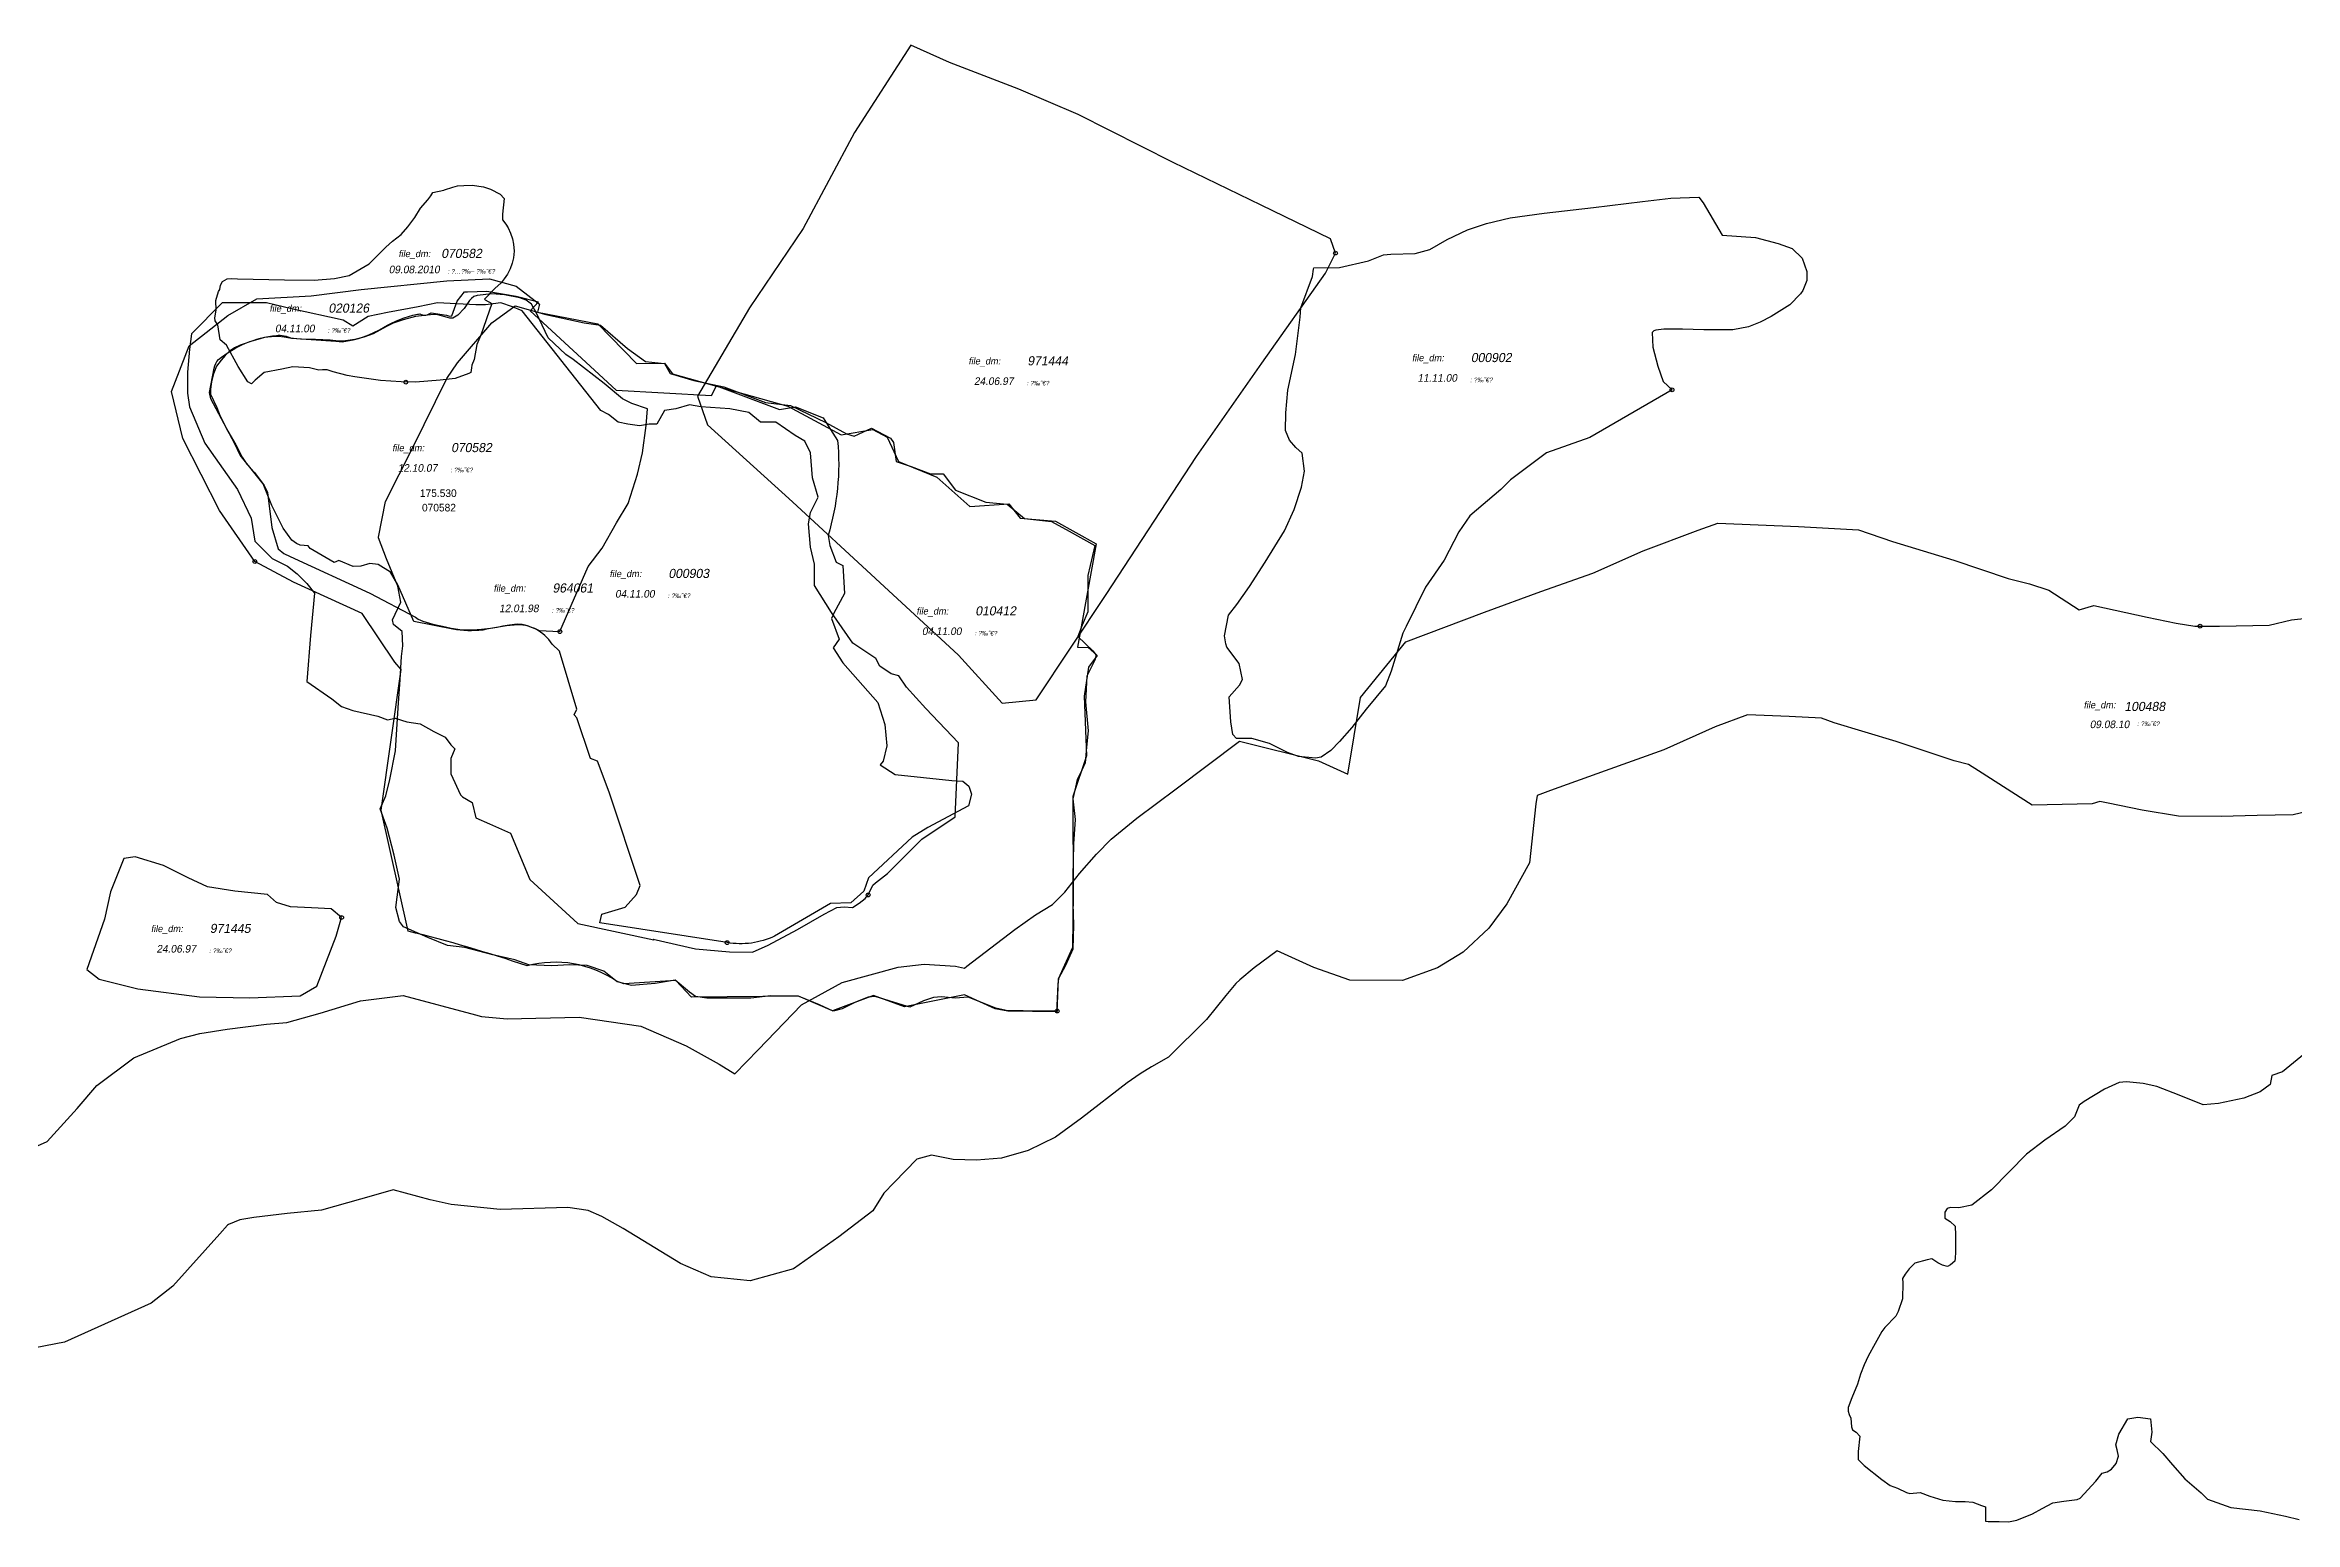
# Model space of a CAD drawing. Header units: metres. Extents: x 116000 to 284092, y 365136 to 804542.
# Drawn here: x 205613 to 208571, y 632498 to 634440 of the extents above; entities that cross this region are included whole.
import ezdxf
from ezdxf.enums import TextEntityAlignment as Align

# ---------------------------------------------------------------- set-up
doc = ezdxf.new("R2010")
doc.units = ezdxf.units.M
doc.header["$LTSCALE"] = 0.075
doc.linetypes.add('LTP001', pattern=[500, 500, 0])
for name, color, linetype in [('000869', 21, 'Continuous'), ('000902', 21, 'Continuous'), ('000903', 21, 'Continuous'), ('010412', 21, 'Continuous'), ('020126', 21, 'Continuous'), ('070582', 46, 'Continuous'), ('10', 7, 'Continuous'), ('100023', 62, 'Continuous'), ('100488', 62, 'LTP001'), ('4', 7, 'Continuous'), ('7', 7, 'Continuous'), ('964061', 3, 'Continuous'), ('971444', 5, 'Continuous'), ('971445', 5, 'Continuous')]:
    doc.layers.add(name, color=color, linetype=linetype)
doc.styles.add('HEBTXT', font='HEBTXT.shx')

# ---------------------------------------------------------------- blocks, each defined once
blk = doc.blocks.new('DM_AREA')
at = {"layer": '10'}
blk.add_circle((2.91038304567337e-11, 0), 2.5, dxfattribs=at)
at = {"layer": '4', "style": 'HEBTXT', "oblique": 10}
blk.add_attdef('DATE', text='', height=10, dxfattribs=at).set_placement((9.886136548244394, 86.75039699487388), align=Align.RIGHT)
at = {"layer": '4', "style": 'HEBTXT', "oblique": 10, "flags": 8}
blk.add_attdef('DATAtxt', text='', height=5.999999999999999, dxfattribs=at).set_placement((41.77310954689165, 89.22611416049767), align=Align.MIDDLE)
at = {"layer": '7', "style": 'HEBTXT', "oblique": 10, "flags": 8}
blk.add_attdef('file_txt', text='', height=8.999999999999998, dxfattribs=at).set_placement((-28.40857158391736, 117.1230168724433), align=Align.MIDDLE)
at = {"layer": '7', "style": 'HEBTXT', "oblique": 10}
blk.add_attdef('FILE_DM', (28.05914105914417, 112.5566171252867), '', height=12, dxfattribs=at)
blk = doc.blocks.new('ACMAP_ANN_TEMPLATE_A')
at = {"color": 0}
blk.add_attdef('Area', text='', height=10, dxfattribs=at).set_placement((0, 0), align=Align.MIDDLE)
blk.add_attdef('Layer', text='', height=10, dxfattribs=at).set_placement((0, -17), align=Align.CENTER)

msp = doc.modelspace()

# ---------------------------------------------------------------- linework, layer by layer
at = {"layer": '000869', "color": 21, "linetype": 'Continuous', "flags": 128}
msp.add_lwpolyline([(208583.7163843788, 633113.4048754671), (208554.6200106932, 633089.981777486), (208540.880060724, 633085.1356180374), (208538.4553586457, 633073.0202271565), (208525.5236370076, 633063.3279082594), (208503.7013610146, 633055.2509775652), (208470.5638200459, 633047.9817409725), (208450.3580007153, 633046.3663579298), (208418.8369334937, 633059.2894429122), (208389.7405598081, 633070.597144852), (208371.6435625885, 633074.31089881), (208349.8212865954, 633076.7339759541), (208340.1224953669, 633075.926287013), (208320.7249129098, 633067.0416622174), (208294.0532327602, 633050.887800829), (208287.5873719411, 633046.0416413804), (208281.1215111221, 633030.6954740935), (208268.9980178153, 633018.5800832126), (208242.326346208, 633000.0031395198), (208218.0793681366, 632981.4262009873), (208172.0101055299, 632934.5800050251), (208146.1466622538, 632914.38768345), (208129.1737733327, 632911.1569122045), (208118.0950552815, 632911.5757112019), (208113.9952873014, 632910.0393270731), (208110.9204591807, 632905.1741003448), (208110.9204591807, 632897.49216422), (208117.582589623, 632893.1390655346), (208124.5009486234, 632886.9935135385), (208124.7571857239, 632874.9584787283), (208124.7571857239, 632852.9369264399), (208124.5009486234, 632844.9989262936), (208123.7322373221, 632840.9018916296), (208118.0950552815, 632836.0366649012), (208114.2515244019, 632833.7320835477), (208107.5893939596, 632835.5245368583), (208101.4397377181, 632838.5973102761), (208093.7526674164, 632843.9746650474), (208087.603011175, 632842.4382809186), (208071.4601678125, 632838.3412462546), (208064.0293346112, 632830.9153741513), (208058.3921525707, 632823.7455660695), (208055.2354970335, 632817.9607597834), (208055.7479626921, 632812.3273409905), (208054.9792599331, 632791.330044788), (208049.5983064507, 632774.6858472708), (208046.52347833, 632768.5402952748), (208031.9180490278, 632753.6885510682), (208027.8313423401, 632748.4565307675), (208019.3755692793, 632732.580530475), (208010.1510849172, 632715.9363329578), (208004.7701399772, 632704.4134261905), (207999.9016606957, 632692.1223273588), (207996.0581212736, 632679.0630313024), (207988.6272880723, 632661.3945776995), (207983.7588173332, 632648.5913508248), (207983.4829669382, 632643.8217185101), (207985.0203809986, 632639.2125558032), (207987.3264978179, 632634.3473290749), (207988.0952091193, 632623.0804914893), (207989.3763860792, 632619.2395208467), (207993.9886282602, 632615.9106834074), (207999.1133446422, 632610.7893926576), (207996.8072192805, 632590.8163525409), (207996.8072192805, 632580.0616429981), (208004.7505266827, 632572.3797068734), (208028.067966146, 632553.6869920243), (208038.8800595679, 632546.1261679584), (208048.3607810304, 632542.2851973157), (208060.1476193123, 632536.651778523), (208064.7598614934, 632535.6275224371), (208078.3403509361, 632536.651778523), (208091.1521290774, 632531.7865517946), (208108.3199208417, 632526.6652610447), (208124.9752384051, 632524.8728077342), (208137.530779446, 632524.8728077342), (208147.5239751094, 632524.1046156699), (208159.0545762909, 632519.4954529629), (208164.05925521, 632517.6822294762), (208164.05925521, 632510.7684854157), (208164.05925521, 632498.9895197873), (208167.9027860897, 632498.7334506055), (208182.2519782913, 632498.7334506055), (208194.2950536737, 632497.9652585412), (208205.5694262971, 632500.525903916), (208226.0682747401, 632508.719973244), (208238.8800614238, 632515.8897813259), (208252.556225474, 632523.0881309841), (208267.4178918766, 632525.3927071773), (208284.5856836409, 632527.4412245093), (208288.685451621, 632529.4897418413), (208309.4405371646, 632551.5112941298), (208317.4565145565, 632562.3736938111), (208324.3748820993, 632563.9100831002), (208329.7558270394, 632567.494984561), (208336.1617203812, 632574.9208618245), (208339.2365485019, 632584.6513152814), (208337.4428973411, 632592.845379449), (208335.3930090799, 632599.503059488), (208339.4927856024, 632613.3305424484), (208351.2796238842, 632633.5596465867), (208364.6038762265, 632635.6081639186), (208381.0029566894, 632633.5596465867), (208383.0528449507, 632616.1472570051), (208381.0029566894, 632603.8561581734), (208397.3380974705, 632588.1442448535), (208410.0418487292, 632573.3330863453), (208426.556738179, 632554.7133483491), (208447.7296654859, 632536.0936155131), (208456.1988329916, 632528.0532712908), (208486.6878530972, 632517.0507025914), (208525.2225780621, 632512.8189430176), (208558.6758110658, 632505.6249538064), (208576.6437159044, 632501.3541566218)], dxfattribs=at)
at = {"layer": '000902', "color": 21, "linetype": 'Continuous', "flags": 128}
msp.add_lwpolyline([(207526.8555545612, 633855.3140137844), (207486.1126428852, 633820.7440709306), (207471.5066927133, 633800.0021048721), (207452.2883385818, 633762.359276747), (207427.6888421979, 633727.0211134411), (207402.3206132537, 633675.5503085207), (207398.1470223403, 633666.7300190573), (207382.9291977736, 633616.5093551447), (207375.1433317088, 633597.4113565091), (207350.0162243624, 633566.6423577452), (207331.1929235035, 633542.7489509875), (207314.9133877131, 633524.3582853781), (207303.5884947457, 633512.3336204683), (207290.8479887242, 633503.4919541767), (207283.0621226594, 633502.4309546372), (207260.7662385549, 633504.5529537161), (207246.6101223456, 633509.8579531447), (207222.5447233567, 633521.528953273), (207199.5410327252, 633527.894952241), (207179.3685653355, 633528.2486187541), (207174.4139225126, 633533.1999516697), (207171.9366039674, 633549.8222847133), (207169.8131843863, 633582.7132825559), (207183.2614969348, 633598.2746160601), (207187.4711344136, 633605.873664616), (207182.8703962873, 633626.7399958174), (207166.5908633632, 633648.3136617765), (207165.5291521395, 633652.5576616657), (207163.7596401213, 633663.167660523), (207169.0681819084, 633690.3999924238), (207179.685271215, 633704.1929916309), (207196.3306211708, 633727.7333292355), (207216.8569903909, 633759.9169940519), (207242.6919071306, 633800.9423251598), (207255.0785084554, 633829.2356566001), (207264.6616924965, 633858.4979820304), (207268.9085259262, 633879.7179814763), (207265.723400854, 633903.4136465144), (207257.5836329587, 633910.4869802402), (207249.0899632332, 633920.3896460711), (207243.7814185798, 633933.1216457387), (207244.1353204102, 633956.1099777505), (207246.9665465183, 633986.1716417564), (207256.8946006845, 634033.1179005927), (207262.9109518648, 634081.9238967213), (207263.9726602223, 634094.3022298757), (207279.1904876553, 634135.3275609836), (207280.606097843, 634145.2302268146), (207281.0257238896, 634146.8498029062), (207314.6465009615, 634147.5571359324), (207352.868019026, 634156.0451357109), (207372.686581719, 634164.1794689761), (207382.2419598019, 634164.8868020023), (207414.0932248557, 634165.5941350287), (207433.5578857183, 634170.8991344573), (207456.2076745195, 634183.984800638), (207483.1042967502, 634196.7168003055), (207508.0829757141, 634205.2233182418), (207539.2264342408, 634212.6503184808), (207583.8182024498, 634218.6626509357), (207648.5824409147, 634226.4433176878), (207713.1758623424, 634234.2711776057), (207750.3356691832, 634238.5151757635), (207787.4954788903, 634239.9298435475), (207792.8040206774, 634232.5028433085), (207817.93113089, 634189.7091796349), (207861.9613081722, 634186.6299536909), (207891.5865057762, 634178.9244348179), (207909.8486141238, 634172.4355753615), (207923.240824619, 634159.4578581802), (207929.3281940682, 634142.0190501225), (207929.3281940682, 634130.2579940892), (207924.052474261, 634117.2802769078), (207920.8058785591, 634112.8191877629), (207907.0078403765, 634098.2192557175), (207882.252540625, 634082.80821624), (207868.0486776214, 634075.508251083), (207852.5209173714, 634069.2639577074), (207831.8238629639, 634065.2084205472), (207794.0821746719, 634065.2084205472), (207765.81440427, 634066.1864009083), (207741.20487011, 634066.3984100072), (207730.8094631671, 634064.9143428513), (207728.2636515617, 634064.0663047237), (207725.9299890127, 634061.9462102707), (207726.7785909702, 634042.44133507), (207733.5674295613, 634017.8482328355), (207740.5565106062, 633997.605266632), (207752.0126742955, 633986.5807709747), (207644.027741269, 633923.8259581975), (207587.1712324003, 633903.4730466006), (207539.8366576479, 633868.2358146135), (207526.8555545612, 633855.3140137844)], close=True, dxfattribs=at)
at = {"layer": '000903', "color": 21, "linetype": 'Continuous', "flags": 128}
msp.add_lwpolyline([(206730.5215318837, 633480.6941819775), (206804.9720454562, 633472.7237636619), (206819.5962546132, 633472.059561935), (206827.5730952019, 633465.4175446666), (206830.8967794861, 633454.7903170369), (206826.9083591917, 633439.5136797259), (206773.3886846021, 633411.1502874894), (206752.9339003446, 633398.1640483467), (206695.2948240591, 633344.9708102257), (206689.3572559098, 633327.4946904369), (206672.3054271353, 633312.1911829752), (206645.4580748941, 633311.2157014427), (206572.0557511736, 633268.3362596082, -0.1554231543401547), (206509.5317158322, 633259.7584868411), (206342.3921158403, 633285.5785043971), (206344.8644188975, 633297.3125078783), (206375.4973761956, 633306.2063617005), (206390.3530029018, 633322.905490109), (206395.2275022401, 633334.7340384957), (206354.3577238286, 633457.3279494712), (206339.2405449191, 633498.2706924037), (206329.852505977, 633501.6817768104), (206311.7663461589, 633555.0763954598), (206308.6156303016, 633559.2083772505), (206311.7663461589, 633566.6852993169), (206288.9965440441, 633643.105632381), (206279.3549659483, 633652.117912211, 0.2865224736830757), (206229.7590146378, 633677.2348391225, 0.03314640010645314), (206188.2476292721, 633670.7237623966, -0.07686657128168771), (206148.908351797, 633671.9295161872), (206097.7533776653, 633681.7269001856), (206076.470239645, 633730.0857950838), (206067.0682360697, 633746.8615750192), (206050.6147276964, 633756.9270444243), (206039.8695795438, 633758.2691079744), (206028.1170729581, 633754.5784344152), (206018.0434928612, 633754.242919731), (205999.1469102248, 633761.9386151229), (205992.6903944651, 633759.4119208736), (205961.2716334172, 633777.7336863007), (205958.6124480958, 633781.3696448688), (205948.3955728301, 633782.3485558653), (205943.49707244, 633784.4462253808), (205937.0590379135, 633789.0610949454), (205925.8356550457, 633804.7765327675), (205910.8041814795, 633834.5944099915), (205899.4530004184, 633862.7493293274), (205890.6095610046, 633874.051246827), (205869.2678638042, 633900.5453453725), (205862.210669868, 633915.4164058561), (205830.6882894642, 633974.6963889197), (205829.1717954909, 633983.005318188), (205835.13252656, 634015.0385809758, -0.1361776819021802), (205840.6680876734, 634026.3628609867, -0.1468039662706816), (205916.8714145706, 634058.1649466197, -0.1498840948406635), (205936.6915847729, 634054.2766035729), (205995.0389249022, 634050.6609859376), (206003.4169809577, 634049.7308407146, 0.1012377572438623), (206057.8845320084, 634068.4668781642, -0.0789878874096226), (206102.2913035231, 634085.9694445349, -0.06746362339618672), (206105.4901146099, 634086.2357971598, 0.2865714893430134), (206120.5511640753, 634087.8339153165), (206140.6055540661, 634084.6064263586), (206144.5542054218, 634083.2912690588), (206147.7131248132, 634083.6858162488), (206154.5939173679, 634103.0587376392), (206164.286524155, 634115.433766891), (206168.4101842387, 634115.5310481478), (206193.4444199834, 634116.4574967695), (206232.2239734578, 634109.8469535566), (206261.6697633846, 634102.3983239658), (206250.4878172533, 634090.4805156579), (206363.5326909991, 633986.2949297791), (206489.139097262, 633978.9122662279), (206495.4721917399, 633991.5682612311), (206578.6646207002, 633960.7902953525), (206599.520015107, 633964.0463294835), (206636.0169627266, 633949.719783639), (206642.534276918, 633939.3004777889), (206654.9171688021, 633919.7642802226, -0.09691915534737114), (206642.3274826701, 633795.0490472604), (206644.6445789254, 633781.9567907528), (206653.0757590022, 633759.8037557787), (206661.8192067323, 633755.4355525128), (206662.4437378059, 633741.0828825763), (206664.0050676065, 633718.6178337708), (206650.0590765321, 633692.8407386634), (206646.9753562035, 633686.0620121328), (206656.8432637948, 633658.6389813118), (206649.1339608568, 633647.23839633), (206661.795810998, 633627.4572195206), (206707.6825838814, 633575.2467983752), (206716.9646753233, 633546.3318039408), (206719.6947039609, 633518.5079421892), (206714.7806557995, 633498.3220019973), (206710.9586174, 633493.411909738)], format="xyb", close=True, dxfattribs=at)
at = {"layer": '010412', "color": 21, "linetype": 'Continuous', "flags": 128}
msp.add_lwpolyline([(206051.0570064271, 633791.8004767573), (206051.2080859922, 633792.9516889257), (206060.5656601826, 633839.7083312094), (206096.1244501374, 633910.7784280095), (206141.0408179332, 634001.4863157597), (206155.0771792188, 634022.0592389819), (206199.9935470146, 634074.4266793099), (206230.8735498743, 634096.869869282), (206271.1111269243, 634085.6482731933), (206321.642037044, 634074.4266793099), (206343.1644620626, 634071.6212802876), (206378.7232520174, 634040.7618976596), (206402.1171947946, 634023.9295057319), (206427.3826480291, 634021.1241067097), (206434.8687117622, 634008.0322460764), (206465.7487109712, 633998.6809189429), (206505.0505327926, 633990.2647218764), (206560.2602336581, 633969.6917986542), (206593.0117506257, 633965.9512673597), (206639.3890396815, 633943.5570441661), (206666.5260106746, 633928.5949189883), (206676.8193437443, 633925.7895199661), (206699.2775276422, 633936.0759815773), (206724.5429808767, 633922.9841231492), (206728.2860127433, 633917.3733251049), (206732.0290446098, 633892.1247383159), (206751.6799555205, 633885.5788079993), (206776.945408755, 633876.2274786604), (206793.7890466784, 633876.2274786604), (206809.6969257226, 633854.7194231659), (206849.9345027726, 633838.8221635104), (206878.007232645, 633836.0167666936), (206900.4654165429, 633817.3141080159), (206936.0242064977, 633813.5735767214), (206959.4181456243, 633800.4817160881), (206993.1054214712, 633781.7790596157), (206983.7478436301, 633742.5034799211), (206983.7478436301, 633694.81170316), (206976.2617835477, 633677.0441789599), (206970.6472375733, 633662.0820537821), (206990.2981484839, 633643.3793951045), (206994.9465618573, 633637.6801419397), (206993.2078232617, 633631.1642259384), (206982.7753916885, 633609.8788938652), (206981.036653093, 633576.4305196188), (206984.5141302841, 633538.2038024138), (206982.3407043017, 633516.9184725459), (206980.6019657061, 633496.0675386954), (206973.647011324, 633481.7325186408), (206969.7086786164, 633474.111537738), (206966.6658888123, 633460.2109159061), (206964.0577790937, 633448.9166591516), (206967.1005725485, 633421.5498048891), (206964.9271502168, 633389.4046120787), (206964.0577790937, 633346.833952343), (206964.0577790937, 633311.2136046259), (206964.9187244295, 633282.7079331403), (206964.0493533064, 633250.9971363472), (206954.4862892056, 633229.7118064794), (206945.3579124917, 633212.3360253302), (206944.4885413687, 633204.9513194996), (206943.1844865093, 633177.1500714251), (206943.6191738962, 633169.7653655945), (206921.0155685036, 633169.7653655945), (206876.6777251908, 633170.6341554238), (206862.7678164266, 633173.6749165185), (206826.688986006, 633188.0099343677), (206809.5069658377, 633186.588614293), (206791.6848924955, 633188.3261917463), (206780.8177771861, 633187.457401917), (206767.7772358943, 633183.113457181), (206749.955162552, 633174.8599615211), (206741.2614659237, 633177.4663288037), (206704.3132680306, 633188.7605855584), (206695.1848876661, 633187.8917979343), (206678.232185447, 633181.3758797277), (206660.844795841, 633172.6879902558), (206649.1083094085, 633169.6472291611), (206630.85155233, 633177.900724821), (206606.5092083419, 633187.8917979343), (206602.8591850464, 633189.1773699429), (206567.215038362, 633189.6117637549), (206540.6992720421, 633186.5710026602), (206523.3118824361, 633186.5710026602), (206508.9672899357, 633186.5710026602), (206482.886207352, 633186.5710026602), (206468.1069274647, 633188.7429761308), (206460.2826019594, 633194.3901045081), (206441.1564737579, 633210.4626998106), (206414.8403087892, 633206.1341635995), (206383.9776941551, 633203.5277963168), (206364.8515659536, 633208.3061348647), (206347.4641763476, 633222.206758902), (206325.7299420781, 633229.5914647325), (206302.2569655624, 633230.4602545619), (206279.2186764336, 633229.1570709206), (206248.7907491864, 633230.4602545619), (206230.5339884573, 633236.9761705631), (206201.4101124188, 633243.4920887698), (206164.6907907417, 633253.2263377006), (206142.0871853491, 633255.8327049832), (206116.0061027655, 633266.2581719086), (206084.2741170083, 633280.593191963), (206078.6232174855, 633287.5435039817), (206073.8416854351, 633305.7880727549), (206078.6232174855, 633343.1459979252), (206071.6682631034, 633374.8567969237), (206062.5398827388, 633410.0427508287), (206053.3529562953, 633435.5560854912), (206060.7425944136, 633452.9318644351), (206065.9588138509, 633474.2171943029), (206073.3484519692, 633512.0095154906), (206076.8259291603, 633568.4807992636), (206079.8687226152, 633605.8387266393), (206081.6265324033, 633636.0386786602), (206083.3652709989, 633649.9393026974), (206082.4958998758, 633668.618267488), (206070.7594134433, 633678.1749445838), (206069.4553585839, 633684.2564689785), (206080.7571612803, 633707.2793762996), (206076.8232641583, 633728.4062080882), (206061.609296884, 633764.4609496172), (206051.0570064271, 633791.8004767573)], close=True, dxfattribs=at)
at = {"layer": '020126', "color": 21, "linetype": 'Continuous', "flags": 128}
msp.add_lwpolyline([(206260.4457543631, 634088.5598756308), (206339.3938626136, 634073.2115069961), (206390.3574557658, 634021.357425409), (206427.1059257068, 634021.4986758726), (206437.8466802856, 634007.7002493126), (206589.5910957475, 633965.2209741055), (206659.4176121949, 633927.2706003631), (206701.1141276707, 633934.4109068457), (206720.1571639255, 633924.135949817), (206735.0107296627, 633892.1694068045), (206785.2421290376, 633871.6032511657), (206828.8710639834, 633833.2707559229), (206880.0222358843, 633836.6530364023), (206895.0666970868, 633817.8625957163), (206941.3284124254, 633813.7287013662), (206994.7365972507, 633783.8588901908), (206970.3614307859, 633648.3149944831), (206984.1386965777, 633647.7855283136), (206996.326282987, 633637.1961615743), (206984.668596059, 633621.8415776349), (206978.9275756919, 633583.7828231246), (206982.0672990583, 633505.3528936289), (206964.0154972287, 633451.9660669602), (206964.7343796626, 633325.1485895618), (206963.844819756, 633253.2758338007), (206944.8635430513, 633211.6128136701), (206943.3267786413, 633168.8086923802), (206878.6794803327, 633169.6406399457), (206861.9238475298, 633172.5155516211), (206821.8118902228, 633190.9488183965), (206742.8405507804, 633175.1661517371), (206701.9413879488, 633190.1237308763), (206647.9438060673, 633170.0912607502), (206603.6617511715, 633189.241859232), (206462.8246250425, 633188.134169636), (206442.0055505982, 633210.1251917193), (206373.9421358748, 633205.3960195596), (206364.3152834036, 633209.0912539318, 0.2170058061377401), (206246.6178849368, 633229.0787887746, 0.02163906903193712), (206090.1231942855, 633274.8092630482), (206054.6050038101, 633433.9714132007), (206081.0848302681, 633618.6791942993), (206072.5289896247, 633628.277631505), (206029.7552982538, 633692.3347953975), (205939.2712466377, 633733.4933236857), (205888.5410980689, 633760.8977091841), (205841.9242070086, 633828.0384556135), (205793.9362313561, 633922.5835875412), (205778.8542933787, 633984.2434554886), (205802.1627389088, 634044.5331049673), (205852.8928874776, 634084.2694658984), (205891.2832709853, 634106.1929729147), (205962.5796921679, 634110.3036306242), (206028.3917749821, 634118.5249483474), (206141.12574326, 634129.840011669), (206197.3402301972, 634132.58045091), (206232.1490483892, 634122.9516079191), (206262.7133181893, 634099.1351406719)], format="xyb", close=True, dxfattribs=at)
at = {"layer": '070582', "color": 71, "elevation": 658.56184719, "flags": 128}
msp.add_lwpolyline([(206136.9228234778, 634249.0328592635), (206138.14205328, 634249.6007529), (206148.93319149, 634253.08509744), (206155.21937567, 634254.71013136), (206163.49686108, 634255.33828811), (206174.33174311, 634255.64623588), (206189.45025226, 634253.27528569), (206198.63719215, 634250.27800388), (206211.03546991, 634243.82673971), (206216.36391522, 634238.19630274), (206214.3383685793, 634217.3170053331), (206214.01553728, 634210.20475882), (206218.61654287, 634204.33770403), (206221.74549109, 634199.43269296), (206224.80812631, 634192.43129498), (206227.39336705, 634185.09866361), (206228.78616903, 634178.15651259), (206229.39531097, 634168.79580198), (206228.5393422, 634159.97623809), (206226.94086986, 634153.01618529), (206224.48736482, 634145.79245194), (206220.62712182, 634138.40010032), (206216.59260386, 634132.42849938), (206212.38388025, 634127.41323535), (206204.32283471, 634119.58804975), (206190.4119513746, 634105.5941373578), (206191.6073622426, 634104.889560058), (206199.9911240271, 634100.22131593), (206185.718207002, 634058.6110785065), (206180.2854497973, 634046.3336010671), (206176.831589055, 634026.2862729703), (206173.7819667433, 634018.9841663599), (206173.5208247226, 634015.5912803714), (206172.400255568, 634009.3706615312), (206170.1009347967, 634007.8113128524), (206151.9982914913, 634001.4455396207), (206132.1602227301, 633999.4292784865), (206099.8813304401, 633996.7409305536), (206080.9621401219, 633996.9919181146), (206053.8616167094, 633998.9737335334), (206019.9312452071, 634003.7737100256), (206009.8511732074, 634005.2600714053), (205991.651036992, 634010.4041436283), (205983.6342409631, 634012.7447712857), (205977.4189718375, 634013.0148441333), (205972.6449235203, 634012.3846748932), (205960.3481510121, 634015.6299495591), (205938.4258155533, 634016.5825417578), (205924.0982809782, 634013.8882561802), (205900.8005583437, 634009.2805443116), (205889.2219638864, 633999.0268979502), (205884.3425965164, 633994.3295401856), (205879.3533441493, 633997.1550241082), (205866.5186222208, 634017.3307336724), (205851.5141852079, 634045.4324015804), (205842.8912933966, 634052.3148974209), (205839.9117599968, 634072.1846383093), (205836.6070304239, 634077.1795015775), (205835.7890681589, 634081.2669415273), (205837.9370188293, 634091.1820418274), (205837.3711750125, 634104.0475127894), (205840.6370869168, 634115.9622938117), (205842.5228231172, 634118.4034092829), (205843.536448476, 634124.014083755), (205846.2654417494, 634129.0792760276), (205852.3680394139, 634132.5744473506), (205858.385483883, 634132.8429277291), (205865.7721296016, 634132.3285610009), (205927.5936018281, 634131.2932592552), (205966.4532030503, 634130.9127388402), (205993.2833240024, 634133.0347549586), (206012.5855703878, 634136.7000556607), (206038.9405986424, 634152.1042665617), (206061.0345248127, 634173.9427349722), (206069.6204938937, 634181.9710170056), (206080.8366956815, 634190.7956736494), (206089.7678089702, 634200.6570703504), (206098.8067920987, 634213.0954690252), (206106.2764234985, 634225.3689287811), (206116.1515291143, 634236.3770838259), (206119.9496461095, 634241.4383041462), (206122.7349316679, 634245.8668724796), (206136.922823478, 634249.0328592636)], close=True, dxfattribs=at)
at = {"layer": '070582', "color": 46, "flags": 128}
msp.add_lwpolyline([(206039.7026821268, 633719.1725776199), (206099.9282530942, 633687.6491010917), (206103.5261104939, 633685.2083612464), (206109.2929859371, 633682.1689488684), (206122.7952926425, 633678.5101727996), (206135.2273164667, 633676.0045794616), (206146.6801820492, 633673.292544201), (206161.0530882544, 633671.1067347077), (206174.5995602638, 633671.1836942636), (206186.4951191588, 633671.668870267), (206198.3470791813, 633673.1868218061), (206207.2709650598, 633674.6894351093), (206214.7510828488, 633676.0874607784), (206223.3683333082, 633677.6750178047), (206233.6511260602, 633678.8275354315), (206240.2402637146, 633678.5973539567), (206243.6306057306, 633677.5811856058), (206248.1563375514, 633676.1513341176), (206252.1045163861, 633674.5871169976), (206256.1888402576, 633673.226929339), (206262.5195436201, 633669.9624725408), (206289.6250417177, 633668.6094435037), (206326.6680872283, 633754.0605537015), (206345.0875624787, 633778.2980413698), (206363.95629402, 633811.5123761066), (206379.6291219905, 633836.9142920175), (206391.7332365422, 633875.6829847685), (206398.4700275929, 633903.7091801097), (206402.9819526502, 633939.7713888865), (206404.9983725281, 633961.5287241943), (206384.4532324045, 633968.4583302343), (206372.1062549758, 633974.7572403004), (206348.025336759, 633994.9812063285), (206307.1638415264, 634026.409368759), (206297.5223198381, 634033.0200143255), (206282.0575518969, 634047.5524095948), (206274.4503955439, 634055.0848895678), (206258.6185256396, 634088.0435850917), (206252.2988513486, 634098.9493480774), (206245.2131549411, 634104.4978951814), (206236.9656534219, 634107.6914804609), (206216.8371187032, 634111.5054504244), (206200.1790215684, 634112.5456237856), (206181.1021265152, 634110.4706649906), (206176.4791700254, 634109.3965479786), (206173.5763837723, 634106.8186653999), (206170.7811105418, 634103.9185515099), (206168.3083654862, 634099.9443147737), (206163.9136917132, 634093.4544731312), (206155.5083246945, 634084.813421999), (206148.9945605314, 634080.6149576373), (206145.0339311004, 634080.53886155), (206141.9111244028, 634081.8324921157), (206128.9920785683, 634085.3080173947), (206123.407991603, 634085.4608659219), (206099.8241059808, 634082.780886933), (206083.6915046147, 634078.5841845139), (206070.5139318985, 634074.1776358888), (206061.8372878469, 634069.7146759268), (206044.037047303, 634060.3541220835), (206031.9795979781, 634055.7013040467), (206019.8727002879, 634052.6853132542), (206004.8213455169, 634050.5859206317), (205998.7675126967, 634050.6383500948), (205987.7037527557, 634051.8665262403), (205968.2990573591, 634052.5928579377), (205948.4539071429, 634053.0404351345), (205934.4045475998, 634054.4113490568), (205926.9442494607, 634055.6991162039), (205919.7009217513, 634056.5015877455), (205910.4374820793, 634056.421804414), (205901.1740424074, 634055.1452623586), (205892.4004569023, 634052.8094543678), (205881.7809969782, 634049.4561799063), (205877.2277986846, 634047.9398444536), (205869.4605819107, 634045.1301613962), (205861.9469030657, 634041.681692439), (205855.0976481647, 634037.2035809368), (205849.4340756344, 634031.7021220425), (205844.1052476777, 634025.3709631747), (205838.2527430683, 634017.5403327459), (205834.2397514185, 634007.3394460133), (205831.7468490328, 633997.000518073), (205830.3183909284, 633987.3163064449), (205830.3229496113, 633980.9151511954), (205838.5883209495, 633963.3261033475), (205843.080644215, 633951.8064812832), (205853.190174339, 633932.0992341165), (205863.8026246756, 633914.3045086322), (205872.1158049962, 633897.7989884369), (205878.2102247994, 633888.9891204427), (205888.1469116725, 633877.6262616855), (205900.8371410376, 633860.5221710567), (205905.0982949651, 633851.7007191645), (205910.8411406486, 633805.595489635), (205919.3671139679, 633777.3303001885), (205926.4883267088, 633771.3450888471), (205935.0469678654, 633767.5910920284)], close=True, dxfattribs=at)
at = {"layer": '100488', "linetype": 'Continuous'}
for points in [[(205561.7483133489, 632974.160571278), (205615.5556042552, 632998.2289379362), (205654.8954613788, 633041.7144750704), (205680.6307408272, 633071.8752078307), (205729.4164325611, 633108.4083581207), (205790.9979648564, 633133.7164709423), (205816.4262499227, 633140.2343450233), (205852.2987366447, 633145.8327225645), (205903.9584239131, 633152.3103925101), (205930.8060976272, 633154.7777606742), (205974.5982671665, 633167.0617013719), (206027.4912165385, 633183.06253076), (206083.4817735979, 633190.2426988151), (206178.5950882128, 633164.5645143703), (206186.5526365371, 633162.8012459129), (206220.3209039475, 633159.3810547853), (206314.8795331256, 633161.9133237575), (206396.2847002795, 633149.9385269326), (206455.5197143028, 633124.148928836), (206499.1617167634, 633099.9140468981), (206519.5821954473, 633087.368246306), (206550.3035713102, 633118.6511809789), (206607.4114052884, 633177.7493335442), (206660.8999922766, 633207.4200905963), (206734.603988263, 633227.2617410341), (206768.6743869617, 633231.3158231487), (206809.8899483017, 633228.6338536072), (206821.691783335, 633226.3433513414), (206824.7814347685, 633228.6300999355), (206887.6920834705, 633277.0591205402), (206914.9973611445, 633296.1191773175), (206937.3183316571, 633309.9661305262), (206953.6698877603, 633326.1387961574), (206973.1394636011, 633350.523358255), (206995.4730915188, 633376.1483904), (207014.789165525, 633395.62746925), (207048.2524997601, 633423.3664705148), (207100.1240068558, 633461.7719413971), (207183.1930658196, 633524.4432599035), (207287.3775266641, 633498.6334091091), (207325.8488087507, 633481.2049532303), (207342.6237349292, 633581.8693422433), (207402.1747757429, 633655.0859418735), (207505.4339046585, 633694.3497231212), (207579.6862754349, 633721.157986481), (207648.0781650622, 633745.4592930046), (207713.9752057724, 633775.0507570452), (207786.6037058577, 633802.0157227549), (207812.4863496035, 633811.2437104338), (207918.4480413738, 633806.8805363989), (207997.0586494562, 633802.2556293715), (208041.9652835067, 633786.940732325), (208122.7352218686, 633762.5066311487), (208194.0604569227, 633738.6702352341), (208222.1725883946, 633731.4249411902), (208247.708229882, 633723.2234518488), (208287.5293381102, 633697.3855338618), (208306.5194548046, 633702.7714479475), (208376.7546628333, 633687.5393127466), (208415.0727927564, 633679.77738759), (208439.2960479932, 633675.8161809172), (208472.1336633383, 633675.5993075751), (208515.6093590072, 633676.6291724048), (208537.0670911719, 633677.098679259), (208566.7068538208, 633684.0617786867), (208586.6882811154, 633686.341817071)], [(208609.6126231049, 633437.3353528744), (208568.7328660203, 633427.7317060258), (208521.3039828638, 633426.6939362584), (208474.2688243883, 633425.5797538458), (208418.1698967465, 633425.9502546205), (208370.0669256224, 633433.816489292), (208325.4423459661, 633442.8558826058), (208314.6088354672, 633445.2053808309), (208304.3633268367, 633442.2995835609), (208225.7986950174, 633440.2705015431), (208154.94962747, 633485.3949554372), (208141.6909760629, 633493.9978287086), (208123.1561356577, 633498.7747830612), (208046.9049238293, 633524.257406045), (207965.3995618552, 633548.9139837422), (207948.4900581618, 633554.6807777509), (207905.9628738434, 633557.1827845208), (207851.4752850925, 633559.4264145393), (207808.7935153667, 633543.5798466534), (207741.2877737223, 633513.2659857441), (207663.9872765235, 633485.799233658), (207592.3157659966, 633459.9227706001), (207574.6290119519, 633453.197468449), (207572.7834787025, 633442.1226371815), (207564.4947580877, 633364.6935264722), (207534.7365026465, 633310.5219449652), (207511.277478441, 633278.7900240599), (207477.4632957267, 633247.144976568), (207443.4967147935, 633226.7347906956), (207397.6538189493, 633209.9001754324), (207328.4332337134, 633210.4226888363), (207281.2487260212, 633226.9522934421), (207232.7676565546, 633248.9154341104), (207202.5225383863, 633226.5220611359), (207183.7220557442, 633210.9376424368), (207178.654214575, 633205.8270346754), (207165.1443040573, 633190.326109677), (207139.8914760035, 633158.6983454748), (207089.9269568865, 633109.2804517888), (207067.5191038953, 633096.5387314603), (207052.5405650672, 633087.2467015208), (207035.5697867715, 633075.4004935556), (206975.4084676551, 633029.0879244879), (206941.3099933747, 633003.8505668789), (206905.4653328956, 632986.4415253336), (206870.4442639181, 632976.3133907402), (206837.5325427288, 632973.7713370873), (206806.8172383909, 632974.5653381516), (206778.2472691942, 632980.1102029117), (206759.097659289, 632974.9549889958), (206729.3807252985, 632944.2023623176), (206715.6922717876, 632930.263696326), (206701.2402133856, 632907.1839769281), (206656.5108311822, 632872.8366563581), (206596.7523117443, 632830.61318082), (206540.0568681231, 632814.9293418045), (206488.7329303817, 632820.1091669321), (206448.3185146059, 632837.7382138132), (206372.9816395313, 632884.0231920716), (206344.6799783743, 632899.7394144748), (206326.9891114569, 632907.4416216118), (206299.92253076, 632911.4231477965), (206211.0332906115, 632909.0427043961), (206146.778190031, 632915.5507292891), (206118.9415415495, 632921.7188959443), (206070.3472169199, 632934.8381320456), (206044.5598907701, 632927.0371186592), (205976.3815227799, 632907.9127172409), (205930.9575333365, 632903.7381393376), (205887.1333235235, 632898.2429692774), (205868.7207457499, 632895.3694422015), (205853.8356918861, 632889.2521435812), (205852.7510332074, 632888.4398972623), (205842.720122349, 632876.6840652595), (205780.7518215672, 632808.1854726915), (205752.2912072359, 632785.5209104364), (205638.4535374058, 632734.600547585), (205599.7856784956, 632726.796704228)]]:
    msp.add_lwpolyline(points, dxfattribs=at)
at = {"layer": '964061', "color": 3, "flags": 128}
msp.add_lwpolyline([(205805.2092174108, 634060.2834156926), (205802.6812345332, 634040.073080327), (205800.1532516557, 634009.7575738905), (205800.1532516557, 633981.9683627626), (205802.6812345332, 633964.2843193177), (205822.9050975535, 633916.2847694361), (205865.8808098617, 633855.653759951), (205883.5766900044, 633817.7593777523), (205888.6326591498, 633787.4438747038), (205911.3845050476, 633764.7072440294), (205931.6083680678, 633754.6020763465), (205944.2482858457, 633744.4969086638), (205956.8882002333, 633731.8654490602), (205967.0001317435, 633719.2339860685), (205961.9441659884, 633663.6555604249), (205956.8882002333, 633603.0245509399), (205989.7519776412, 633580.2879236535), (206002.3918954191, 633570.1827559706), (206017.5597926843, 633565.1301721293), (206050.4235700922, 633557.5512963671), (206063.0634878701, 633552.4987125257), (206073.1754193802, 633555.0250044463), (206088.3433166454, 633549.9724172169), (206106.0391967881, 633547.4461252962), (206123.7350803211, 633537.3409576133), (206138.9029775863, 633529.7620818513), (206146.4869262188, 633519.6569141684), (206151.5428919739, 633514.6043303269), (206146.4869262188, 633501.9728707233), (206146.4869262188, 633481.7625319697), (206159.1268406065, 633453.9733208419), (206161.654823484, 633451.4470289212), (206174.294741262, 633443.868153159), (206179.350707017, 633423.6578144054), (206197.0465871597, 633416.0789386432), (206224.8544022028, 633403.4474790397), (206250.1342309781, 633342.8164695546), (206313.3338063066, 633284.7117519903), (206413.29, 633263.45), (206412.49, 633264.27), (206467.97, 633251.76), (206512.71, 633247.48), (206542.98, 633247.0700000001), (206563.35, 633256.34), (206602.34, 633276.96), (206637.12, 633297.3), (206653.68, 633305.92), (206663.48, 633306.69), (206674.27, 633306.05), (206683.24, 633311.42), (206691.3, 633317.54), (206695.11, 633322.36), (206701.18, 633335.28), (206704.66, 633338.52), (206720.33, 633350.79), (206765.41, 633395.72), (206809.52, 633425.27), (206813.8744465698, 633522.1832060891), (206770.8987342615, 633567.65646405), (206745.6189054862, 633595.4456751777), (206735.5069739761, 633610.60343009), (206725.3950390757, 633613.1297220107), (206710.2271418106, 633623.2348896936), (206705.1711760555, 633633.3400573764), (206674.8353815252, 633653.550392742), (206647.0275664821, 633693.9710668614), (206624.2757205843, 633729.3391571394), (206624.2757205843, 633757.1283682673), (206619.2197548292, 633779.8649955536), (206616.6917719517, 633810.1805019903), (206619.2197548292, 633825.3382535145), (206629.3316863394, 633845.5485922683), (206621.7477377068, 633870.8115114754), (206619.2197548292, 633903.6533098326), (206611.6358028064, 633918.8110613568), (206598.9958884187, 633926.389937119), (206573.7160596435, 633944.0739805639), (206566.1321110109, 633944.0739805639), (206553.4921932329, 633944.0739805639), (206538.3242959678, 633956.7054401675), (206513.0444671925, 633961.7580273969), (206475.1247206393, 633964.2843193177), (206459.9568233741, 633966.8106112384), (206442.2609398411, 633961.7580273969), (206427.0930425759, 633959.2317320881), (206416.9811110658, 633941.5476886432), (206406.8691795557, 633941.5476886432), (206394.2292651681, 633939.0213967225), (206379.0613645126, 633941.5476886432), (206366.421450125, 633944.0739805639), (206353.7815357373, 633954.1791482468), (206343.6696042272, 633959.2317320881), (206240.022299468, 634090.5989221293), (206227.3823850803, 634095.6515059706), (206212.2144844249, 634100.704089812), (206191.9906214046, 634098.1777978913), (206179.350707017, 634098.1777978913), (206128.7910460761, 634100.704089812), (206103.5112139106, 634095.6515059706), (206063.0634878701, 634088.0726302085), (206037.7836557046, 634083.0200463671), (206017.5597926843, 634070.3885833755), (206004.9198782967, 634077.9674625257), (205936.6643338228, 634093.12521405), (205903.800556415, 634100.704089812), (205868.4087927393, 634100.704089812), (205845.6569468415, 634100.704089812)], close=True, dxfattribs=at)
at = {"layer": '971444', "color": 5, "flags": 128}
msp.add_lwpolyline([(206871.1057320372, 633574.6624184912), (206915.7480372965, 633578.7535434826), (207007.7802753876, 633717.5307259138), (207126.7662949695, 633898.6840519542), (207212.4953498571, 634021.6648546983), (207296.3104217117, 634139.9128669488), (207309.561855751, 634166.302083856), (207302.9881250796, 634185.1889206539), (207211.7776062197, 634229.5319248859), (207095.9155915476, 634285.3712656931), (206971.3266210865, 634348.3696018426), (206893.2635635694, 634382.0374390861), (206801.9021211812, 634416.9071201184), (206750.9557026834, 634439.8997903734), (206677.0012268359, 634324.9364419933), (206609.5735366226, 634198.6709695881), (206538.9059261107, 634094.3827910919), (206470.4642138242, 633978.1057219321), (206483.6116780642, 633940.3320512315), (206595.3651081695, 633839.328539501), (206813.6278024004, 633637.6573554797)], close=True, dxfattribs=at)
at = {"layer": '971445', "color": 5, "flags": 128}
msp.add_lwpolyline([(205716.3438713568, 633370.3523698862), (205698.9566227157, 633326.3341362802), (205690.8425729354, 633290.424524225), (205667.6595750064, 633224.3971734275), (205683.8876737899, 633211.655053071), (205734.8902706327, 633198.9129327144), (205816.0307653272, 633188.4875621491), (205882.102311096, 633187.3291876419), (205948.1738568646, 633189.6459366564), (205970.1977057133, 633202.3880570129), (205995.6990041347, 633268.4154078104), (206002.6539040575, 633292.7412732395), (205988.7441049892, 633304.3250190888), (205963.2428065678, 633305.483393596), (205935.4232076539, 633306.6417681033), (205916.8768091553, 633312.4336414164), (205905.2853098022, 633322.8590127584), (205862.3967627397, 633327.4925107874), (205826.4631148228, 633333.2843833237), (205800.9618164014, 633344.8681291731), (205768.5056180572, 633361.0853738282), (205731.4128210599, 633372.6691189007)], close=True, dxfattribs=at)

# ---------------------------------------------------------------- block references
at = {"layer": '000902', "color": 7}
ref = msp.add_blockref('DM_AREA', (207752.0126742955, 633986.5807709747), dxfattribs=at)
ref.add_attrib('FILE_DM', '000902', (207487.5755602443, 634022.9832575191), dxfattribs={"layer": '7', "color": 21, "height": 12, "style": 'HEBTXT', "oblique": 10})
ref.add_attrib('DATE', '11.11.00', dxfattribs={"layer": '4', "color": 21, "height": 10, "style": 'HEBTXT', "oblique": 10}).set_placement((207469.4025557334, 633997.1770373887), align=Align.RIGHT)
ref.add_attrib('file_txt', 'file_dm:', dxfattribs={"layer": '7', "color": 21, "height": 8.999999999999998, "style": 'HEBTXT', "oblique": 10}).set_placement((207431.1078476012, 634027.5496572662), align=Align.MIDDLE)
ref.add_attrib('DATAtxt', ': \x8a‰˜€\x9a', dxfattribs={"layer": '4', "color": 21, "height": 6, "style": 'HEBTXT', "oblique": 10}).set_placement((207501.289528732, 633999.6527545543), align=Align.MIDDLE)
at = {"layer": '000903', "color": 7}
ref = msp.add_blockref('DM_AREA', (206509.5317158338, 633259.7584868408), dxfattribs=at)
ref.add_attrib('FILE_DM', '000903', (206432.4574786588, 633739.1402445049), dxfattribs={"layer": '7', "color": 21, "height": 12, "style": 'HEBTXT', "oblique": 10})
ref.add_attrib('DATE', '04.11.00', dxfattribs={"layer": '4', "color": 21, "height": 10, "style": 'HEBTXT', "oblique": 10}).set_placement((206414.2844741479, 633713.3340243745), align=Align.RIGHT)
ref.add_attrib('file_txt', 'file_dm:', dxfattribs={"layer": '7', "color": 21, "height": 8.999999999999998, "style": 'HEBTXT', "oblique": 10}).set_placement((206375.9897660157, 633743.7066442521), align=Align.MIDDLE)
ref.add_attrib('DATAtxt', ': \x8a‰˜€\x9a', dxfattribs={"layer": '4', "color": 21, "height": 6, "style": 'HEBTXT', "oblique": 10}).set_placement((206446.1714471465, 633715.8097415401), align=Align.MIDDLE)
at = {"layer": '010412', "color": 7}
ref = msp.add_blockref('DM_AREA', (206943.6191738962, 633169.7653655945), dxfattribs=at)
ref.add_attrib('FILE_DM', '010412', (206835.9557512514, 633689.937712085), dxfattribs={"layer": '7', "color": 21, "height": 12, "style": 'HEBTXT', "oblique": 10})
ref.add_attrib('DATE', '04.11.00', dxfattribs={"layer": '4', "color": 21, "height": 10, "style": 'HEBTXT', "oblique": 10}).set_placement((206817.7827467405, 633664.1314919546), align=Align.RIGHT)
ref.add_attrib('file_txt', 'file_dm:', dxfattribs={"layer": '7', "color": 21, "height": 8.999999999999998, "style": 'HEBTXT', "oblique": 10}).set_placement((206779.4880386084, 633694.5041118321), align=Align.MIDDLE)
ref.add_attrib('DATAtxt', ': \x8a‰˜€\x9a', dxfattribs={"layer": '4', "color": 21, "height": 6, "style": 'HEBTXT', "oblique": 10}).set_placement((206849.6697197392, 633666.6072091202), align=Align.MIDDLE)
at = {"layer": '020126', "color": 7}
ref = msp.add_blockref('DM_AREA', (205888.541098069, 633760.8977091841), dxfattribs=at)
ref.add_attrib('FILE_DM', '020126', (205985.3105713902, 634087.9850990919), dxfattribs={"layer": '7', "color": 21, "height": 12, "style": 'HEBTXT', "oblique": 10})
ref.add_attrib('DATE', '04.11.00', dxfattribs={"layer": '4', "color": 21, "height": 10, "style": 'HEBTXT', "oblique": 10}).set_placement((205967.1375668793, 634062.1788789615), align=Align.RIGHT)
ref.add_attrib('file_txt', 'file_dm:', dxfattribs={"layer": '7', "color": 21, "height": 8.999999999999998, "style": 'HEBTXT', "oblique": 10}).set_placement((205928.8428587471, 634092.551498839), align=Align.MIDDLE)
ref.add_attrib('DATAtxt', ': \x8a‰˜€\x9a', dxfattribs={"layer": '4', "color": 21, "height": 6, "style": 'HEBTXT', "oblique": 10}).set_placement((205999.024539878, 634064.6545961271), align=Align.MIDDLE)
at = {"layer": '070582', "color": 7}
ref = msp.add_blockref('DM_AREA', (206087.1789122352, 633996.5189657944), dxfattribs=at)
ref.add_attrib('FILE_DM', '070582', (206133.7097389577, 634159.9068720298), dxfattribs={"layer": '7', "color": 71, "height": 12, "style": 'HEBTXT', "oblique": 10})
ref.add_attrib('DATE', '09.08.2010', dxfattribs={"layer": '4', "color": 71, "height": 10, "style": 'HEBTXT', "oblique": 10}).set_placement((206131.643472145, 634139.7887744379), align=Align.RIGHT)
ref.add_attrib('file_txt', 'file_dm:', dxfattribs={"layer": '7', "color": 71, "height": 8.999999999999998, "style": 'HEBTXT', "oblique": 10}).set_placement((206098.4028381626, 634164.4237885064), align=Align.MIDDLE)
ref.add_attrib('DATAtxt', ': \x8d…\x8c‰– \x8a‰˜€\x9a', dxfattribs={"layer": '4', "color": 71, "height": 6, "style": 'HEBTXT', "oblique": 10}).set_placement((206173.0721237794, 634142.3967620645), align=Align.MIDDLE)
ref = msp.add_blockref('DM_AREA', (206289.6250417177, 633668.6094435037), dxfattribs=at)
ref.add_attrib('FILE_DM', '070582', (206146.705476095, 633904.5972833706), dxfattribs={"layer": '7', "color": 46, "height": 12, "style": 'HEBTXT', "oblique": 10})
ref.add_attrib('DATE', '12.10.07', dxfattribs={"layer": '4', "color": 46, "height": 10, "style": 'HEBTXT', "oblique": 10}).set_placement((206128.5324715841, 633878.7910632401), align=Align.RIGHT)
ref.add_attrib('file_txt', 'file_dm:', dxfattribs={"layer": '7', "color": 46, "height": 8.999999999999998, "style": 'HEBTXT', "oblique": 10}).set_placement((206090.2377634519, 633909.1636831177), align=Align.MIDDLE)
ref.add_attrib('DATAtxt', ': \x8a‰˜€\x9a', dxfattribs={"layer": '4', "color": 46, "height": 6, "style": 'HEBTXT', "oblique": 10}).set_placement((206160.4194445827, 633881.2667804058), align=Align.MIDDLE)
at = {"layer": '070582', "color": 46}
ref = msp.add_blockref('ACMAP_ANN_TEMPLATE_A', (206136.2124578905, 633890.5775336446), dxfattribs=at)
ref.add_attrib('Area', '175.530', dxfattribs={"color": 0, "height": 10}).set_placement((206129.8197729471, 633850.6721180758), align=Align.MIDDLE)
ref.add_attrib('Layer', '070582', dxfattribs={"color": 0, "height": 10}).set_placement((206130.6796983291, 633826.6379929144), align=Align.CENTER)
at = {"layer": '100023', "color": 7}
ref = msp.add_blockref('DM_AREA', (208446.3227032136, 633675.7697739481), dxfattribs=at)
ref.add_attrib('FILE_DM', '100488', (208346.9281497204, 633564.2505052208), dxfattribs={"layer": '7', "color": 62, "height": 12, "style": 'HEBTXT', "oblique": 10})
ref.add_attrib('DATE', '09.08.10', dxfattribs={"layer": '4', "color": 62, "height": 10, "style": 'HEBTXT', "oblique": 10}).set_placement((208353.4048797942, 633541.7046961375), align=Align.RIGHT)
ref.add_attrib('file_txt', 'file_dm:', dxfattribs={"layer": '7', "color": 62, "height": 8.999999999999998, "style": 'HEBTXT', "oblique": 10}).set_placement((208314.2872049997, 633571.2210155947), align=Align.MIDDLE)
ref.add_attrib('DATAtxt', ': \x8a‰˜€\x9a', dxfattribs={"layer": '4', "color": 62, "height": 6, "style": 'HEBTXT', "oblique": 10}).set_placement((208378.3440371577, 633547.5287599021), align=Align.MIDDLE)
at = {"layer": '964061', "color": 7}
ref = msp.add_blockref('DM_AREA', (206695.11, 633322.36, 700.97), dxfattribs=at)
ref.add_attrib('FILE_DM', '964061', (206279.9433205037, 633719.9971487558, 700.97), dxfattribs={"layer": '7', "color": 3, "height": 12, "style": 'HEBTXT', "oblique": 10})
ref.add_attrib('DATE', '12.01.98', dxfattribs={"layer": '4', "color": 3, "height": 10, "style": 'HEBTXT', "oblique": 10}).set_placement((206261.7703159928, 633694.1909286254, 700.97), align=Align.RIGHT)
ref.add_attrib('file_txt', 'file_dm:', dxfattribs={"layer": '7', "color": 3, "height": 8.999999999999998, "style": 'HEBTXT', "oblique": 10}).set_placement((206223.4756078606, 633724.563548503, 700.97), align=Align.MIDDLE)
ref.add_attrib('DATAtxt', ': \x8a‰˜€\x9a', dxfattribs={"layer": '4', "color": 3, "height": 6, "style": 'HEBTXT', "oblique": 10}).set_placement((206293.6572889914, 633696.666645791, 700.97), align=Align.MIDDLE)
at = {"layer": '971444', "color": 7}
ref = msp.add_blockref('DM_AREA', (207309.5618557509, 634166.302083856), dxfattribs=at)
ref.add_attrib('FILE_DM', '971444', (206904.3679577888, 634018.7052139089), dxfattribs={"layer": '7', "color": 5, "height": 12, "style": 'HEBTXT', "oblique": 10})
ref.add_attrib('DATE', '24.06.97', dxfattribs={"layer": '4', "color": 5, "height": 10, "style": 'HEBTXT', "oblique": 10}).set_placement((206886.1949532779, 633992.8989937784), align=Align.RIGHT)
ref.add_attrib('file_txt', 'file_dm:', dxfattribs={"layer": '7', "color": 5, "height": 8.999999999999998, "style": 'HEBTXT', "oblique": 10}).set_placement((206847.9002451457, 634023.271613656), align=Align.MIDDLE)
ref.add_attrib('DATAtxt', ': \x8a‰˜€\x9a', dxfattribs={"layer": '4', "color": 5, "height": 6, "style": 'HEBTXT', "oblique": 10}).set_placement((206918.0819262765, 633995.3747109441), align=Align.MIDDLE)
at = {"layer": '971445', "color": 7}
ref = msp.add_blockref('DM_AREA', (206002.6539040575, 633292.7412732395), dxfattribs=at)
ref.add_attrib('FILE_DM', '971445', (205829.4314518992, 633272.4077661358), dxfattribs={"layer": '7', "color": 5, "height": 12, "style": 'HEBTXT', "oblique": 10})
ref.add_attrib('DATE', '24.06.97', dxfattribs={"layer": '4', "color": 5, "height": 10, "style": 'HEBTXT', "oblique": 10}).set_placement((205811.2584473883, 633246.6015460052), align=Align.RIGHT)
ref.add_attrib('file_txt', 'file_dm:', dxfattribs={"layer": '7', "color": 5, "height": 8.999999999999998, "style": 'HEBTXT', "oblique": 10}).set_placement((205772.9637392562, 633276.9741658828), align=Align.MIDDLE)
ref.add_attrib('DATAtxt', ': \x8a‰˜€\x9a', dxfattribs={"layer": '4', "color": 5, "height": 6, "style": 'HEBTXT', "oblique": 10}).set_placement((205843.145420387, 633249.077263171), align=Align.MIDDLE)

doc.saveas('drawing.dxf')
